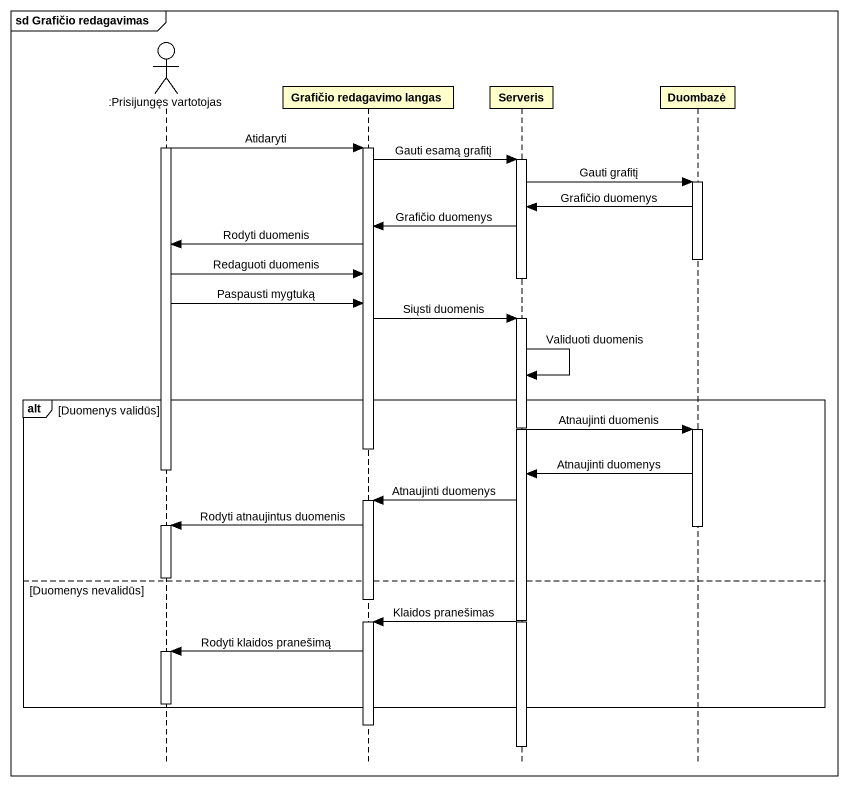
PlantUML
@startuml
mainframe sd Grafičio redagavimas
hide footbox
actor ":Prisijungęs vartotojas" as Prisijungęs_vartotojas
participant "Grafičio redagavimo langas" as Grafičio_redagavimo_langas
participant Serveris
participant Duombazė

activate Prisijungęs_vartotojas
Prisijungęs_vartotojas -> Grafičio_redagavimo_langas : Atidaryti
activate Grafičio_redagavimo_langas
Grafičio_redagavimo_langas -> Serveris : Gauti esamą grafitį
activate Serveris
Serveris -> Duombazė : Gauti grafitį
activate Duombazė
Duombazė -> Serveris : Grafičio duomenys
Serveris -> Grafičio_redagavimo_langas : Grafičio duomenys
Grafičio_redagavimo_langas -> Prisijungęs_vartotojas : Rodyti duomenis
deactivate Duombazė
Prisijungęs_vartotojas -> Grafičio_redagavimo_langas : Redaguoti duomenis
deactivate Serveris
Prisijungęs_vartotojas -> Grafičio_redagavimo_langas : Paspausti mygtuką
Grafičio_redagavimo_langas -> Serveris : Siųsti duomenis
activate Serveris
Serveris -> Serveris : Validuoti duomenis
alt Duomenys validūs
  Serveris -> Duombazė : Atnaujinti duomenis
  activate Duombazė
  deactivate Grafičio_redagavimo_langas
  deactivate Prisijungęs_vartotojas
  Duombazė -> Serveris : Atnaujinti duomenys
  Serveris -> Grafičio_redagavimo_langas : Atnaujinti duomenys
  activate Grafičio_redagavimo_langas
  Grafičio_redagavimo_langas -> Prisijungęs_vartotojas : Rodyti atnaujintus duomenis
  activate Prisijungęs_vartotojas
  deactivate Duombazė
  deactivate Prisijungęs_vartotojas
else Duomenys nevalidūs
  deactivate Grafičio_redagavimo_langas
  Serveris -> Grafičio_redagavimo_langas : Klaidos pranešimas
  activate Grafičio_redagavimo_langas
  Grafičio_redagavimo_langas -> Prisijungęs_vartotojas : Rodyti klaidos pranešimą
  activate Prisijungęs_vartotojas
  deactivate Prisijungęs_vartotojas
end
deactivate Grafičio_redagavimo_langas
deactivate Serveris
@enduml
